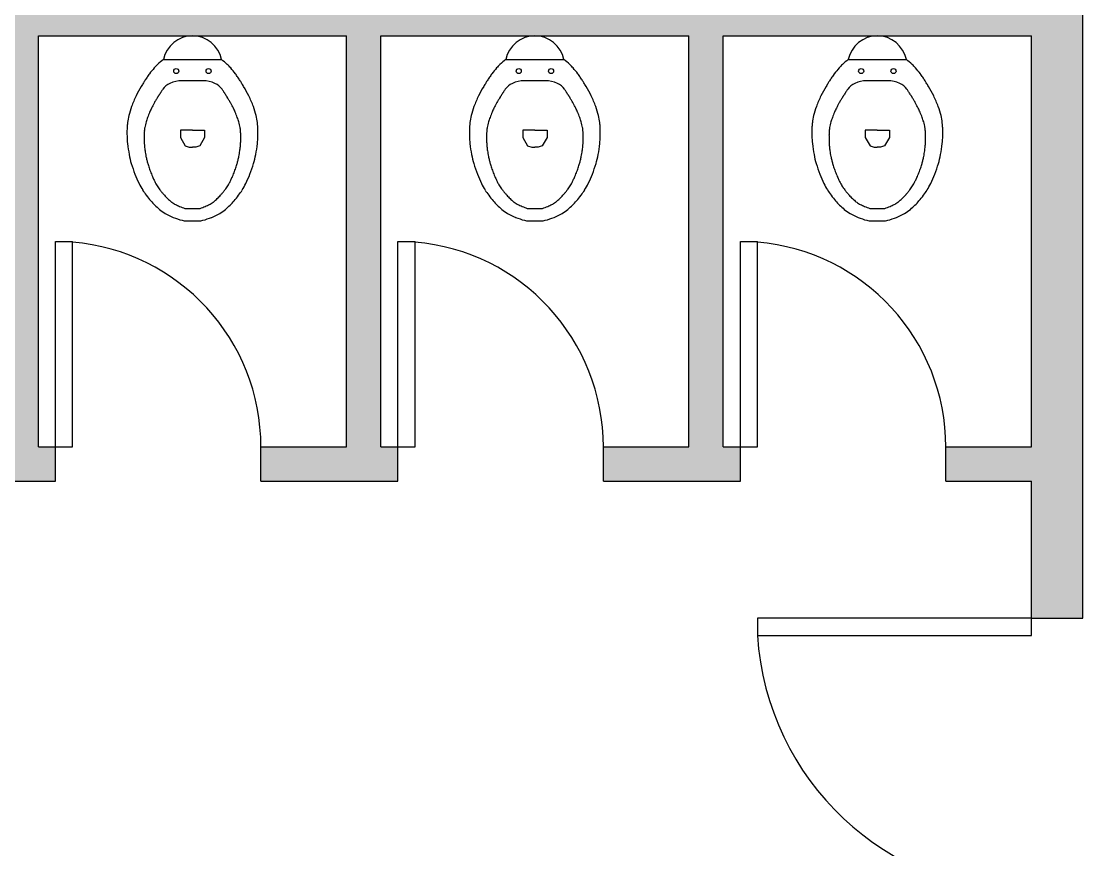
# Model space of a CAD drawing. Header units: metres. Extents: x 95 to 486, y 2972 to 3465.
# Drawn here: x 177.312 to 180.412, y 3032.744 to 3035.162 of the extents above; entities that cross this region are included whole.
import ezdxf

# ---------------------------------------------------------------- set-up
doc = ezdxf.new("R2010")
doc.units = ezdxf.units.M
for name, color, linetype in [('0_MUROS', 7, 'Continuous'), ('0_PUERTAS-VENTANAS', 3, 'Continuous'), ('0_SANITARIOS', 1, 'Continuous')]:
    doc.layers.add(name, color=color, linetype=linetype)

msp = doc.modelspace()

# ---------------------------------------------------------------- hatches: boundary and pattern name
at = {"layer": '0_MUROS'}
msp.add_hatch(color=256, dxfattribs=at).paths.add_polyline_path([(180.4124, 3036.9693), (180.2624, 3036.9693), (180.2624, 3036.5693), (180.0124, 3036.5693), (180.0124, 3036.4693), (180.2624, 3036.4693), (180.2624, 3035.2693), (179.3624, 3035.2693), (179.3624, 3036.4693), (179.4124, 3036.4693), (179.4124, 3036.5693), (179.0124, 3036.5693), (179.0124, 3036.4693), (179.2624, 3036.4693), (179.2624, 3035.2693), (178.3624, 3035.2693), (178.3624, 3036.4693), (178.4124, 3036.4693), (178.4124, 3036.5693), (178.0124, 3036.5693), (178.0124, 3036.4693), (178.2624, 3036.4693), (178.2624, 3035.2693), (177.3624, 3035.2693), (177.3624, 3036.4693), (177.4124, 3036.4693), (177.4124, 3036.5693), (177.0124, 3036.5693), (177.0124, 3036.4693), (177.2624, 3036.4693), (177.2624, 3035.2693), (176.3624, 3035.2693), (176.3624, 3036.4693), (176.4124, 3036.4693), (176.4124, 3036.5693), (176.3624, 3036.5693), (176.3624, 3036.9693), (176.2624, 3036.9693), (176.2624, 3035.2693), (175.3624, 3035.2693), (175.3624, 3036.5693), (175.2624, 3036.5693), (175.2624, 3035.2693), (174.3624, 3035.2693), (174.3624, 3036.5693), (174.2624, 3036.5693), (174.2624, 3035.2693), (170.9124, 3035.2693), (170.9124, 3035.1193), (174.2624, 3035.1193), (174.2624, 3033.8193), (174.3624, 3033.8193), (174.3624, 3035.1193), (175.2624, 3035.1193), (175.2624, 3033.8193), (175.3624, 3033.8193), (175.3624, 3035.1193), (176.2624, 3035.1193), (176.2624, 3033.4193), (176.3624, 3033.4193), (176.3624, 3035.1193), (177.2624, 3035.1193), (177.2624, 3033.9193), (177.0124, 3033.9193), (177.0124, 3033.8193), (177.4124, 3033.8193), (177.4124, 3033.9193), (177.3624, 3033.9193), (177.3624, 3035.1193), (178.2624, 3035.1193), (178.2624, 3033.9193), (178.0124, 3033.9193), (178.0124, 3033.8193), (178.4124, 3033.8193), (178.4124, 3033.9193), (178.3624, 3033.9193), (178.3624, 3035.1193), (179.2624, 3035.1193), (179.2624, 3033.9193), (179.0124, 3033.9193), (179.0124, 3033.8193), (179.4124, 3033.8193), (179.4124, 3033.9193), (179.3624, 3033.9193), (179.3624, 3035.1193), (180.2624, 3035.1193), (180.2624, 3033.9193), (180.0124, 3033.9193), (180.0124, 3033.8193), (180.2624, 3033.8193), (180.2624, 3033.4193), (180.4124, 3033.4193)])

# ---------------------------------------------------------------- linework, layer by layer
for p, q in [((180.4124, 3033.4193), (180.4124, 3036.9693)), ((177.3624, 3033.9193), (177.3624, 3035.1193)), ((177.3624, 3035.1193), (178.2624, 3035.1193)), ((178.2624, 3033.9193), (178.2624, 3035.1193)), ((178.3624, 3033.9193), (178.3624, 3035.1193)), ((178.3624, 3035.1193), (179.2624, 3035.1193)), ((179.2624, 3033.9193), (179.2624, 3035.1193)), ((179.3624, 3033.9193), (179.3624, 3035.1193)), ((179.3624, 3035.1193), (180.2624, 3035.1193)), ((180.2624, 3033.9193), (180.2624, 3035.1193)), ((177.3624, 3033.9193), (177.4124, 3033.9193)), ((177.4124, 3033.8193), (177.4124, 3033.9193)), ((178.0124, 3033.8193), (178.0124, 3033.9193)), ((178.0124, 3033.9193), (178.2624, 3033.9193)), ((178.3624, 3033.9193), (178.4124, 3033.9193)), ((178.4124, 3033.8193), (178.4124, 3033.9193)), ((179.0124, 3033.8193), (179.0124, 3033.9193)), ((179.0124, 3033.9193), (179.2624, 3033.9193)), ((179.3624, 3033.9193), (179.4124, 3033.9193)), ((179.4124, 3033.8193), (179.4124, 3033.9193)), ((180.0124, 3033.8193), (180.0124, 3033.9193)), ((180.0124, 3033.9193), (180.2624, 3033.9193)), ((177.0124, 3033.8193), (177.4124, 3033.8193)), ((178.0124, 3033.8193), (178.4124, 3033.8193)), ((179.0124, 3033.8193), (179.4124, 3033.8193)), ((180.0124, 3033.8193), (180.2624, 3033.8193)), ((180.2624, 3033.4193), (180.2624, 3033.8193)), ((180.2624, 3033.4193), (180.4124, 3033.4193))]:
    msp.add_line(p, q, dxfattribs=at)
at = {"layer": '0_PUERTAS-VENTANAS'}
for p, q in [((177.4124, 3033.9193), (177.4124, 3034.5193)), ((177.4124, 3034.5193), (177.4624, 3034.5193)), ((177.4624, 3033.9193), (177.4624, 3034.5193)), ((178.4124, 3033.9193), (178.4124, 3034.5193)), ((178.4124, 3034.5193), (178.4624, 3034.5193)), ((178.4624, 3033.9193), (178.4624, 3034.5193)), ((179.4124, 3033.9193), (179.4124, 3034.5193)), ((179.4124, 3034.5193), (179.4624, 3034.5193)), ((179.4624, 3033.9193), (179.4624, 3034.5193)), ((177.4124, 3033.9193), (177.4624, 3033.9193)), ((178.4124, 3033.9193), (178.4624, 3033.9193)), ((179.4124, 3033.9193), (179.4624, 3033.9193)), ((180.2624, 3033.4193), (179.4624, 3033.4193)), ((179.4624, 3033.4193), (179.4624, 3033.3693)), ((180.2624, 3033.3693), (180.2624, 3033.4193)), ((179.4624, 3033.3693), (180.2624, 3033.3693))]:
    msp.add_line(p, q, dxfattribs=at)
at = {"layer": '0_PUERTAS-VENTANAS', "color": 5}
for centre, radius, start, end in [((177.4124, 3033.9193), 0.6, 0, 85.2364), ((178.4124, 3033.9193), 0.6, 0, 85.2364), ((179.4124, 3033.9193), 0.6, 0, 85.2364), ((180.2624, 3033.4193), 0.8016, 183.5763, 270)]:
    msp.add_arc(centre, radius, start, end, dxfattribs=at)
at = {"layer": '0_SANITARIOS', "color": 2}
for p, q in [((177.7276, 3035.0499), (177.8971, 3035.0499)), ((178.7276, 3035.0499), (178.8971, 3035.0499)), ((179.7276, 3035.0499), (179.8971, 3035.0499)), ((177.8124, 3034.9882), (177.7814, 3034.9882)), ((177.8434, 3034.9882), (177.8124, 3034.9882)), ((178.8124, 3034.9882), (178.7814, 3034.9882)), ((178.8434, 3034.9882), (178.8124, 3034.9882)), ((179.8124, 3034.9882), (179.7814, 3034.9882)), ((179.8434, 3034.9882), (179.8124, 3034.9882)), ((177.777, 3034.8444), (177.777, 3034.8226)), ((177.8124, 3034.8444), (177.777, 3034.8444)), ((177.8124, 3034.8444), (177.8478, 3034.8444)), ((177.8478, 3034.8444), (177.8478, 3034.8226)), ((178.777, 3034.8444), (178.777, 3034.8226)), ((178.8124, 3034.8444), (178.777, 3034.8444)), ((178.8124, 3034.8444), (178.8478, 3034.8444)), ((178.8478, 3034.8444), (178.8478, 3034.8226)), ((179.777, 3034.8444), (179.777, 3034.8226)), ((179.8124, 3034.8444), (179.777, 3034.8444)), ((179.8124, 3034.8444), (179.8478, 3034.8444)), ((179.8478, 3034.8444), (179.8478, 3034.8226)), ((177.777, 3034.8226), (177.7911, 3034.7981)), ((177.8478, 3034.8226), (177.8337, 3034.7981)), ((178.777, 3034.8226), (178.7911, 3034.7981)), ((178.8478, 3034.8226), (178.8337, 3034.7981)), ((179.777, 3034.8226), (179.7911, 3034.7981)), ((179.8478, 3034.8226), (179.8337, 3034.7981)), ((177.7911, 3034.7981), (177.803, 3034.794)), ((177.803, 3034.794), (177.8124, 3034.794)), ((177.8218, 3034.794), (177.8124, 3034.794)), ((177.8337, 3034.7981), (177.8218, 3034.794)), ((178.7911, 3034.7981), (178.803, 3034.794)), ((178.803, 3034.794), (178.8124, 3034.794)), ((178.8218, 3034.794), (178.8124, 3034.794)), ((178.8337, 3034.7981), (178.8218, 3034.794)), ((179.7911, 3034.7981), (179.803, 3034.794)), ((179.803, 3034.794), (179.8124, 3034.794)), ((179.8218, 3034.794), (179.8124, 3034.794)), ((179.8337, 3034.7981), (179.8218, 3034.794)), ((177.7947, 3034.615), (177.8124, 3034.615)), ((177.8124, 3034.615), (177.83, 3034.615)), ((178.7947, 3034.615), (178.8124, 3034.615)), ((178.8124, 3034.615), (178.83, 3034.615)), ((179.7947, 3034.615), (179.8124, 3034.615)), ((179.8124, 3034.615), (179.83, 3034.615)), ((177.7946, 3034.5793), (177.8124, 3034.5793)), ((177.8124, 3034.5793), (177.8302, 3034.5793)), ((178.7946, 3034.5793), (178.8124, 3034.5793)), ((178.8124, 3034.5793), (178.8302, 3034.5793)), ((179.7946, 3034.5793), (179.8124, 3034.5793)), ((179.8124, 3034.5793), (179.8302, 3034.5793))]:
    msp.add_line(p, q, dxfattribs=at)
for centre in [(177.7652, 3035.0166), (177.8596, 3035.0166), (178.7652, 3035.0166), (178.8596, 3035.0166), (179.7652, 3035.0166), (179.8596, 3035.0166)]:
    msp.add_circle(centre, 0.00738, dxfattribs=at)
for centre, radius, start, end in [((177.8124, 3035.0328), 0.0865, 11.4232, 168.5768), ((178.8124, 3035.0328), 0.0865, 11.4232, 168.5768), ((179.8124, 3035.0328), 0.0865, 11.4232, 168.5768), ((179.4306, 3033.5831), 2.2524, 140.1753, 140.7365), ((177.7775, 3034.9616), 0.1, 132.0739, 140.1753), ((177.8755, 3034.853), 0.2463, 126.914, 132.0739), ((177.7492, 3034.853), 0.2463, 47.9261, 53.086), ((177.8472, 3034.9616), 0.1, 39.8247, 47.9261), ((176.1942, 3033.5831), 2.2524, 39.2635, 39.8247), ((180.4306, 3033.5831), 2.2524, 140.1753, 140.7365), ((178.7775, 3034.9616), 0.1, 132.0739, 140.1753), ((178.8755, 3034.853), 0.2463, 126.914, 132.0739), ((178.7492, 3034.853), 0.2463, 47.9261, 53.086), ((178.8472, 3034.9616), 0.1, 39.8247, 47.9261), ((177.1942, 3033.5831), 2.2524, 39.2635, 39.8247), ((181.4306, 3033.5831), 2.2524, 140.1753, 140.7365), ((179.7775, 3034.9616), 0.1, 132.0739, 140.1753), ((179.8755, 3034.853), 0.2463, 126.914, 132.0739), ((179.7492, 3034.853), 0.2463, 47.9261, 53.086), ((179.8472, 3034.9616), 0.1, 39.8247, 47.9261), ((178.1942, 3033.5831), 2.2524, 39.2635, 39.8247), ((178.202, 3034.6504), 0.6277, 146.6094, 147.7154), ((178.2742, 3034.6028), 0.7141, 145.5725, 146.6094), ((177.7102, 3034.9894), 0.0304, 140.7365, 145.5725), ((177.9146, 3034.9894), 0.0304, 34.4275, 39.2635), ((177.3506, 3034.6028), 0.7141, 33.3906, 34.4275), ((177.4227, 3034.6504), 0.6277, 32.2846, 33.3906), ((179.202, 3034.6504), 0.6277, 146.6094, 147.7154), ((179.2742, 3034.6028), 0.7141, 145.5725, 146.6094), ((178.7102, 3034.9894), 0.0304, 140.7365, 145.5725), ((178.9146, 3034.9894), 0.0304, 34.4275, 39.2635), ((178.3506, 3034.6028), 0.7141, 33.3906, 34.4275), ((178.4227, 3034.6504), 0.6277, 32.2846, 33.3906), ((180.202, 3034.6504), 0.6277, 146.6094, 147.7154), ((180.2742, 3034.6028), 0.7141, 145.5725, 146.6094), ((179.7102, 3034.9894), 0.0304, 140.7365, 145.5725), ((179.9146, 3034.9894), 0.0304, 34.4275, 39.2635), ((179.3506, 3034.6028), 0.7141, 33.3906, 34.4275), ((179.4227, 3034.6504), 0.6277, 32.2846, 33.3906), ((177.9368, 3034.8051), 0.3207, 148.6544, 154.346), ((180.3551, 3033.3321), 3.1523, 148.4313, 148.6544), ((177.93, 3034.8222), 0.306, 147.7154, 148.4313), ((179.4556, 3033.7914), 2.0893, 145.88, 146.1266), ((177.7667, 3034.9357), 0.0493, 114.0695, 145.88), ((177.7814, 3034.9029), 0.0852, 90, 114.0695), ((177.8434, 3034.9029), 0.0852, 65.9305, 90), ((177.858, 3034.9357), 0.0493, 34.12, 65.9305), ((176.1692, 3033.7914), 2.0893, 33.8734, 34.12), ((177.6947, 3034.8222), 0.306, 31.5687, 32.2846), ((175.2696, 3033.3321), 3.1523, 31.3456, 31.5687), ((177.6879, 3034.8051), 0.3207, 25.654, 31.3456), ((178.9368, 3034.8051), 0.3207, 148.6544, 154.346), ((181.3551, 3033.3321), 3.1523, 148.4313, 148.6544), ((178.93, 3034.8222), 0.306, 147.7154, 148.4313), ((180.4556, 3033.7914), 2.0893, 145.88, 146.1266), ((178.7667, 3034.9357), 0.0493, 114.0695, 145.88), ((178.7814, 3034.9029), 0.0852, 90, 114.0695), ((178.8434, 3034.9029), 0.0852, 65.9305, 90), ((178.858, 3034.9357), 0.0493, 34.12, 65.9305), ((177.1692, 3033.7914), 2.0893, 33.8734, 34.12), ((178.6947, 3034.8222), 0.306, 31.5687, 32.2846), ((176.2696, 3033.3321), 3.1523, 31.3456, 31.5687), ((178.6879, 3034.8051), 0.3207, 25.654, 31.3456), ((179.9368, 3034.8051), 0.3207, 148.6544, 154.346), ((182.3551, 3033.3321), 3.1523, 148.4313, 148.6544), ((179.93, 3034.8222), 0.306, 147.7154, 148.4313), ((181.4556, 3033.7914), 2.0893, 145.88, 146.1266), ((179.7667, 3034.9357), 0.0493, 114.0695, 145.88), ((179.7814, 3034.9029), 0.0852, 90, 114.0695), ((179.8434, 3034.9029), 0.0852, 65.9305, 90), ((179.858, 3034.9357), 0.0493, 34.12, 65.9305), ((178.1692, 3033.7914), 2.0893, 33.8734, 34.12), ((179.6947, 3034.8222), 0.306, 31.5687, 32.2846), ((177.2696, 3033.3321), 3.1523, 31.3456, 31.5687), ((179.6879, 3034.8051), 0.3207, 25.654, 31.3456), ((177.9755, 3034.7865), 0.3636, 154.346, 159.6908), ((177.8831, 3034.8236), 0.2078, 148.6519, 151.5002), ((182.0383, 3032.2924), 5.0733, 148.5429, 148.6519), ((177.9836, 3034.7729), 0.32, 148.1088, 148.5429), ((180.9947, 3032.8993), 3.8664, 148.0733, 148.1088), ((178.088, 3034.7105), 0.4417, 147.9685, 148.0733), ((177.7377, 3034.9296), 0.0285, 147.1624, 147.9685), ((194.958, 3023.8159), 20.5236, 147.13236, 147.16238), ((177.8251, 3034.886), 0.1255, 146.1266, 147.1324), ((177.7997, 3034.886), 0.1255, 32.8676, 33.8734), ((160.6667, 3023.8159), 20.5236, 32.83762, 32.86764), ((177.887, 3034.9296), 0.0285, 32.0315, 32.8376), ((177.5367, 3034.7105), 0.4417, 31.9267, 32.0315), ((174.63, 3032.8993), 3.8664, 31.8912, 31.9267), ((177.6411, 3034.7729), 0.32, 31.4571, 31.8912), ((173.5864, 3032.2924), 5.0733, 31.3481, 31.4571), ((177.7416, 3034.8236), 0.2078, 28.4998, 31.3481), ((177.6493, 3034.7865), 0.3636, 20.3092, 25.654), ((178.9755, 3034.7865), 0.3636, 154.346, 159.6908), ((178.8831, 3034.8236), 0.2078, 148.6519, 151.5002), ((183.0383, 3032.2924), 5.0733, 148.5429, 148.6519), ((178.9836, 3034.7729), 0.32, 148.1088, 148.5429), ((181.9947, 3032.8993), 3.8664, 148.0733, 148.1088), ((179.088, 3034.7105), 0.4417, 147.9685, 148.0733), ((178.7377, 3034.9296), 0.0285, 147.1624, 147.9685), ((195.958, 3023.8159), 20.5236, 147.13236, 147.16238), ((178.8251, 3034.886), 0.1255, 146.1266, 147.1324), ((178.7997, 3034.886), 0.1255, 32.8676, 33.8734), ((161.6667, 3023.8159), 20.5236, 32.83762, 32.86764), ((178.887, 3034.9296), 0.0285, 32.0315, 32.8376), ((178.5367, 3034.7105), 0.4417, 31.9267, 32.0315), ((175.63, 3032.8993), 3.8664, 31.8912, 31.9267), ((178.6411, 3034.7729), 0.32, 31.4571, 31.8912), ((174.5864, 3032.2924), 5.0733, 31.3481, 31.4571), ((178.7416, 3034.8236), 0.2078, 28.4998, 31.3481), ((178.6493, 3034.7865), 0.3636, 20.3092, 25.654), ((179.9755, 3034.7865), 0.3636, 154.346, 159.6908), ((179.8831, 3034.8236), 0.2078, 148.6519, 151.5002), ((184.0383, 3032.2924), 5.0733, 148.5429, 148.6519), ((179.9836, 3034.7729), 0.32, 148.1088, 148.5429), ((182.9947, 3032.8993), 3.8664, 148.0733, 148.1088), ((180.088, 3034.7105), 0.4417, 147.9685, 148.0733), ((179.7377, 3034.9296), 0.0285, 147.1624, 147.9685), ((196.958, 3023.8159), 20.5236, 147.13236, 147.16238), ((179.8251, 3034.886), 0.1255, 146.1266, 147.1324), ((179.7997, 3034.886), 0.1255, 32.8676, 33.8734), ((162.6667, 3023.8159), 20.5236, 32.83762, 32.86764), ((179.887, 3034.9296), 0.0285, 32.0315, 32.8376), ((179.5367, 3034.7105), 0.4417, 31.9267, 32.0315), ((176.63, 3032.8993), 3.8664, 31.8912, 31.9267), ((179.6411, 3034.7729), 0.32, 31.4571, 31.8912), ((175.5864, 3032.2924), 5.0733, 31.3481, 31.4571), ((179.7416, 3034.8236), 0.2078, 28.4998, 31.3481), ((179.6493, 3034.7865), 0.3636, 20.3092, 25.654), ((177.8761, 3034.8233), 0.2576, 159.6908, 165.7946), ((177.8671, 3034.8203), 0.1952, 153.2776, 157.0184), ((178.1694, 3034.6681), 0.5336, 151.5002, 153.2776), ((177.4553, 3034.6681), 0.5336, 26.7224, 28.4998), ((177.7576, 3034.8203), 0.1952, 22.9816, 26.7224), ((177.7487, 3034.8233), 0.2576, 14.2054, 20.3092), ((178.8761, 3034.8233), 0.2576, 159.6908, 165.7946), ((178.8671, 3034.8203), 0.1952, 153.2776, 157.0184), ((179.1694, 3034.6681), 0.5336, 151.5002, 153.2776), ((178.4553, 3034.6681), 0.5336, 26.7224, 28.4998), ((178.7576, 3034.8203), 0.1952, 22.9816, 26.7224), ((178.7487, 3034.8233), 0.2576, 14.2054, 20.3092), ((179.8761, 3034.8233), 0.2576, 159.6908, 165.7946), ((179.8671, 3034.8203), 0.1952, 153.2776, 157.0184), ((180.1694, 3034.6681), 0.5336, 151.5002, 153.2776), ((179.4553, 3034.6681), 0.5336, 26.7224, 28.4998), ((179.7576, 3034.8203), 0.1952, 22.9816, 26.7224), ((179.7487, 3034.8233), 0.2576, 14.2054, 20.3092), ((177.7621, 3034.8522), 0.14, 165.7946, 174.0773), ((177.9459, 3034.7844), 0.2817, 159.9032, 162.7427), ((177.9895, 3034.7684), 0.3281, 157.0184, 159.9032), ((177.6353, 3034.7684), 0.3281, 20.0968, 22.9816), ((177.6788, 3034.7844), 0.2817, 17.2573, 20.0968), ((177.8627, 3034.8522), 0.14, 5.9227, 14.2054), ((178.7621, 3034.8522), 0.14, 165.7946, 174.0773), ((178.9459, 3034.7844), 0.2817, 159.9032, 162.7427), ((178.9895, 3034.7684), 0.3281, 157.0184, 159.9032), ((178.6353, 3034.7684), 0.3281, 20.0968, 22.9816), ((178.6788, 3034.7844), 0.2817, 17.2573, 20.0968), ((178.8627, 3034.8522), 0.14, 5.9227, 14.2054), ((179.7621, 3034.8522), 0.14, 165.7946, 174.0773), ((179.9459, 3034.7844), 0.2817, 159.9032, 162.7427), ((179.9895, 3034.7684), 0.3281, 157.0184, 159.9032), ((179.6353, 3034.7684), 0.3281, 20.0968, 22.9816), ((179.6788, 3034.7844), 0.2817, 17.2573, 20.0968), ((179.8627, 3034.8522), 0.14, 5.9227, 14.2054), ((178.4339, 3034.8378), 0.8127, 179.6129, 180.7535), ((177.8079, 3034.842), 0.1867, 177.2328, 179.6129), ((177.7659, 3034.8441), 0.1446, 175.1423, 177.2328), ((178.1768, 3034.8091), 0.557, 174.0773, 175.1423), ((177.8015, 3034.8287), 0.1301, 174.6098, 175.9523), ((178.2382, 3034.7875), 0.5689, 173.9677, 174.6098), ((177.7399, 3034.8401), 0.0678, 169.9359, 173.9677), ((177.8724, 3034.8166), 0.2023, 167.603, 169.9359), ((177.7688, 3034.8394), 0.0962, 162.7427, 167.603), ((177.856, 3034.8394), 0.0962, 12.397, 17.2573), ((177.7523, 3034.8166), 0.2023, 10.0641, 12.397), ((177.8848, 3034.8401), 0.0678, 6.0323, 10.0641), ((177.3865, 3034.7875), 0.5689, 5.3902, 6.0323), ((177.8233, 3034.8287), 0.1301, 4.0477, 5.3902), ((177.4479, 3034.8091), 0.557, 4.8577, 5.9227), ((177.8589, 3034.8441), 0.1446, 2.7672, 4.8577), ((177.8168, 3034.842), 0.1867, 0.3871, 2.7672), ((177.1908, 3034.8378), 0.8127, 359.2465, 0.3871), ((179.4339, 3034.8378), 0.8127, 179.6129, 180.7535), ((178.8079, 3034.842), 0.1867, 177.2328, 179.6129), ((178.7659, 3034.8441), 0.1446, 175.1423, 177.2328), ((179.1768, 3034.8091), 0.557, 174.0773, 175.1423), ((178.8015, 3034.8287), 0.1301, 174.6098, 175.9523), ((179.2382, 3034.7875), 0.5689, 173.9677, 174.6098), ((178.7399, 3034.8401), 0.0678, 169.9359, 173.9677), ((178.8724, 3034.8166), 0.2023, 167.603, 169.9359), ((178.7688, 3034.8394), 0.0962, 162.7427, 167.603), ((178.856, 3034.8394), 0.0962, 12.397, 17.2573), ((178.7523, 3034.8166), 0.2023, 10.0641, 12.397), ((178.8848, 3034.8401), 0.0678, 6.0323, 10.0641), ((178.3865, 3034.7875), 0.5689, 5.3902, 6.0323), ((178.8233, 3034.8287), 0.1301, 4.0477, 5.3902), ((178.4479, 3034.8091), 0.557, 4.8577, 5.9227), ((178.8589, 3034.8441), 0.1446, 2.7672, 4.8577), ((178.8168, 3034.842), 0.1867, 0.3871, 2.7672), ((178.1908, 3034.8378), 0.8127, 359.2465, 0.3871), ((180.4339, 3034.8378), 0.8127, 179.6129, 180.7535), ((179.8079, 3034.842), 0.1867, 177.2328, 179.6129), ((179.7659, 3034.8441), 0.1446, 175.1423, 177.2328), ((180.1768, 3034.8091), 0.557, 174.0773, 175.1423), ((179.8015, 3034.8287), 0.1301, 174.6098, 175.9523), ((180.2382, 3034.7875), 0.5689, 173.9677, 174.6098), ((179.7399, 3034.8401), 0.0678, 169.9359, 173.9677), ((179.8724, 3034.8166), 0.2023, 167.603, 169.9359), ((179.7688, 3034.8394), 0.0962, 162.7427, 167.603), ((179.856, 3034.8394), 0.0962, 12.397, 17.2573), ((179.7523, 3034.8166), 0.2023, 10.0641, 12.397), ((179.8848, 3034.8401), 0.0678, 6.0323, 10.0641), ((179.3865, 3034.7875), 0.5689, 5.3902, 6.0323), ((179.8233, 3034.8287), 0.1301, 4.0477, 5.3902), ((179.4479, 3034.8091), 0.557, 4.8577, 5.9227), ((179.8589, 3034.8441), 0.1446, 2.7672, 4.8577), ((179.8168, 3034.842), 0.1867, 0.3871, 2.7672), ((179.1908, 3034.8378), 0.8127, 359.2465, 0.3871), ((177.8433, 3034.83), 0.222, 180.7535, 186.5487), ((177.8973, 3034.8239), 0.226, 178.7648, 180.1832), ((178.3347, 3034.8253), 0.6634, 180.1832, 181.0112), ((178.4405, 3034.8122), 0.7694, 178.4228, 178.7648), ((177.8051, 3034.8159), 0.1338, 181.0112, 183.6511), ((177.729, 3034.8314), 0.0576, 176.1875, 176.9758), ((177.7143, 3034.8322), 0.043, 176.9758, 178.4228), ((178.3172, 3034.7922), 0.6472, 175.9523, 176.1875), ((178.1143, 3034.8357), 0.4436, 183.6511, 185.1011), ((177.5104, 3034.8357), 0.4436, 354.8989, 356.3489), ((177.3075, 3034.7922), 0.6472, 3.8125, 4.0477), ((177.8196, 3034.8159), 0.1338, 356.3489, 358.9888), ((177.8958, 3034.8314), 0.0576, 3.0242, 3.8125), ((177.9104, 3034.8322), 0.043, 1.5772, 3.0242), ((177.1843, 3034.8122), 0.7694, 1.2352, 1.5772), ((177.2901, 3034.8253), 0.6634, 358.9888, 359.8168), ((177.7275, 3034.8239), 0.226, 359.8168, 1.2352), ((177.7814, 3034.83), 0.222, 353.4513, 359.2465), ((178.8433, 3034.83), 0.222, 180.7535, 186.5487), ((178.8973, 3034.8239), 0.226, 178.7648, 180.1832), ((179.3347, 3034.8253), 0.6634, 180.1832, 181.0112), ((179.4405, 3034.8122), 0.7694, 178.4228, 178.7648), ((178.8051, 3034.8159), 0.1338, 181.0112, 183.6511), ((178.729, 3034.8314), 0.0576, 176.1875, 176.9758), ((178.7143, 3034.8322), 0.043, 176.9758, 178.4228), ((179.3172, 3034.7922), 0.6472, 175.9523, 176.1875), ((179.1143, 3034.8357), 0.4436, 183.6511, 185.1011), ((178.5104, 3034.8357), 0.4436, 354.8989, 356.3489), ((178.3075, 3034.7922), 0.6472, 3.8125, 4.0477), ((178.8196, 3034.8159), 0.1338, 356.3489, 358.9888), ((178.8958, 3034.8314), 0.0576, 3.0242, 3.8125), ((178.9104, 3034.8322), 0.043, 1.5772, 3.0242), ((178.1843, 3034.8122), 0.7694, 1.2352, 1.5772), ((178.2901, 3034.8253), 0.6634, 358.9888, 359.8168), ((178.7275, 3034.8239), 0.226, 359.8168, 1.2352), ((178.7814, 3034.83), 0.222, 353.4513, 359.2465), ((179.8433, 3034.83), 0.222, 180.7535, 186.5487), ((179.8973, 3034.8239), 0.226, 178.7648, 180.1832), ((180.3347, 3034.8253), 0.6634, 180.1832, 181.0112), ((180.4405, 3034.8122), 0.7694, 178.4228, 178.7648), ((179.8051, 3034.8159), 0.1338, 181.0112, 183.6511), ((179.729, 3034.8314), 0.0576, 176.1875, 176.9758), ((179.7143, 3034.8322), 0.043, 176.9758, 178.4228), ((180.3172, 3034.7922), 0.6472, 175.9523, 176.1875), ((180.1143, 3034.8357), 0.4436, 183.6511, 185.1011), ((179.5104, 3034.8357), 0.4436, 354.8989, 356.3489), ((179.3075, 3034.7922), 0.6472, 3.8125, 4.0477), ((179.8196, 3034.8159), 0.1338, 356.3489, 358.9888), ((179.8958, 3034.8314), 0.0576, 3.0242, 3.8125), ((179.9104, 3034.8322), 0.043, 1.5772, 3.0242), ((179.1843, 3034.8122), 0.7694, 1.2352, 1.5772), ((179.2901, 3034.8253), 0.6634, 358.9888, 359.8168), ((179.7275, 3034.8239), 0.226, 359.8168, 1.2352), ((179.7814, 3034.83), 0.222, 353.4513, 359.2465), ((178.0826, 3034.8575), 0.4629, 186.5487, 190.5614), ((177.8832, 3034.815), 0.2116, 185.1011, 188.555), ((178.01, 3034.8341), 0.3399, 188.555, 191.2802), ((177.6147, 3034.8341), 0.3399, 348.7198, 351.445), ((177.7415, 3034.815), 0.2116, 351.445, 354.8989), ((177.5422, 3034.8575), 0.4629, 349.4386, 353.4513), ((179.0826, 3034.8575), 0.4629, 186.5487, 190.5614), ((178.8832, 3034.815), 0.2116, 185.1011, 188.555), ((179.01, 3034.8341), 0.3399, 188.555, 191.2802), ((178.6147, 3034.8341), 0.3399, 348.7198, 351.445), ((178.7415, 3034.815), 0.2116, 351.445, 354.8989), ((178.5422, 3034.8575), 0.4629, 349.4386, 353.4513), ((180.0826, 3034.8575), 0.4629, 186.5487, 190.5614), ((179.8832, 3034.815), 0.2116, 185.1011, 188.555), ((180.01, 3034.8341), 0.3399, 188.555, 191.2802), ((179.6147, 3034.8341), 0.3399, 348.7198, 351.445), ((179.7415, 3034.815), 0.2116, 351.445, 354.8989), ((179.5422, 3034.8575), 0.4629, 349.4386, 353.4513), ((177.8824, 3034.8202), 0.2593, 190.5614, 196.4892), ((178.0022, 3034.8556), 0.3841, 196.4892, 201.3584), ((177.9566, 3034.8235), 0.2854, 191.2802, 193.5253), ((177.922, 3034.8151), 0.2498, 193.5253, 195.925), ((177.9166, 3034.8136), 0.2441, 195.925, 198.9238), ((177.7082, 3034.8136), 0.2441, 341.0762, 344.075), ((177.7027, 3034.8151), 0.2498, 344.075, 346.4747), ((177.6681, 3034.8235), 0.2854, 346.4747, 348.7198), ((177.6226, 3034.8556), 0.3841, 338.6416, 343.5108), ((177.7423, 3034.8202), 0.2593, 343.5108, 349.4386), ((178.8824, 3034.8202), 0.2593, 190.5614, 196.4892), ((179.0022, 3034.8556), 0.3841, 196.4892, 201.3584), ((178.9566, 3034.8235), 0.2854, 191.2802, 193.5253), ((178.922, 3034.8151), 0.2498, 193.5253, 195.925), ((178.9166, 3034.8136), 0.2441, 195.925, 198.9238), ((178.7082, 3034.8136), 0.2441, 341.0762, 344.075), ((178.7027, 3034.8151), 0.2498, 344.075, 346.4747), ((178.6681, 3034.8235), 0.2854, 346.4747, 348.7198), ((178.6226, 3034.8556), 0.3841, 338.6416, 343.5108), ((178.7423, 3034.8202), 0.2593, 343.5108, 349.4386), ((179.8824, 3034.8202), 0.2593, 190.5614, 196.4892), ((180.0022, 3034.8556), 0.3841, 196.4892, 201.3584), ((179.9566, 3034.8235), 0.2854, 191.2802, 193.5253), ((179.922, 3034.8151), 0.2498, 193.5253, 195.925), ((179.9166, 3034.8136), 0.2441, 195.925, 198.9238), ((179.7082, 3034.8136), 0.2441, 341.0762, 344.075), ((179.7027, 3034.8151), 0.2498, 344.075, 346.4747), ((179.6681, 3034.8235), 0.2854, 346.4747, 348.7198), ((179.6226, 3034.8556), 0.3841, 338.6416, 343.5108), ((179.7423, 3034.8202), 0.2593, 343.5108, 349.4386), ((177.9924, 3034.8518), 0.3736, 201.3584, 205.9565), ((178.0308, 3034.8527), 0.3649, 198.9238, 201.3768), ((178.0465, 3034.8589), 0.3818, 201.3768, 203.6575), ((177.5783, 3034.8589), 0.3818, 336.3425, 338.6232), ((177.594, 3034.8527), 0.3649, 338.6232, 341.0762), ((177.6324, 3034.8518), 0.3736, 334.0435, 338.6416), ((178.9924, 3034.8518), 0.3736, 201.3584, 205.9565), ((179.0308, 3034.8527), 0.3649, 198.9238, 201.3768), ((179.0465, 3034.8589), 0.3818, 201.3768, 203.6575), ((178.5783, 3034.8589), 0.3818, 336.3425, 338.6232), ((178.594, 3034.8527), 0.3649, 338.6232, 341.0762), ((178.6324, 3034.8518), 0.3736, 334.0435, 338.6416), ((179.9924, 3034.8518), 0.3736, 201.3584, 205.9565), ((180.0308, 3034.8527), 0.3649, 198.9238, 201.3768), ((180.0465, 3034.8589), 0.3818, 201.3768, 203.6575), ((179.5783, 3034.8589), 0.3818, 336.3425, 338.6232), ((179.594, 3034.8527), 0.3649, 338.6232, 341.0762), ((179.6324, 3034.8518), 0.3736, 334.0435, 338.6416), ((177.8311, 3034.7733), 0.1942, 205.9565, 212.3352), ((177.8727, 3034.7827), 0.192, 203.6575, 206.8734), ((177.9123, 3034.8028), 0.2365, 206.8734, 209.1459), ((177.8105, 3034.746), 0.1199, 209.1459, 212.3377), ((177.8142, 3034.746), 0.1199, 327.6623, 330.8541), ((177.7124, 3034.8028), 0.2365, 330.8541, 333.1266), ((177.752, 3034.7827), 0.192, 333.1266, 336.3425), ((177.7936, 3034.7733), 0.1942, 327.6648, 334.0435), ((178.8311, 3034.7733), 0.1942, 205.9565, 212.3352), ((178.8727, 3034.7827), 0.192, 203.6575, 206.8734), ((178.9123, 3034.8028), 0.2365, 206.8734, 209.1459), ((178.8105, 3034.746), 0.1199, 209.1459, 212.3377), ((178.8142, 3034.746), 0.1199, 327.6623, 330.8541), ((178.7124, 3034.8028), 0.2365, 330.8541, 333.1266), ((178.752, 3034.7827), 0.192, 333.1266, 336.3425), ((178.7936, 3034.7733), 0.1942, 327.6648, 334.0435), ((179.8311, 3034.7733), 0.1942, 205.9565, 212.3352), ((179.8727, 3034.7827), 0.192, 203.6575, 206.8734), ((179.9123, 3034.8028), 0.2365, 206.8734, 209.1459), ((179.8105, 3034.746), 0.1199, 209.1459, 212.3377), ((179.8142, 3034.746), 0.1199, 327.6623, 330.8541), ((179.7124, 3034.8028), 0.2365, 330.8541, 333.1266), ((179.752, 3034.7827), 0.192, 333.1266, 336.3425), ((179.7936, 3034.7733), 0.1942, 327.6648, 334.0435), ((177.8686, 3034.797), 0.2386, 212.3352, 216.785), ((177.9232, 3034.8378), 0.3067, 216.785, 220.7093), ((177.8658, 3034.781), 0.1853, 212.3377, 214.5601), ((177.8776, 3034.7892), 0.1997, 214.5601, 216.7007), ((177.9301, 3034.8283), 0.2651, 216.7007, 218.7472), ((177.8752, 3034.7843), 0.1947, 218.7472, 221.135), ((177.861, 3034.7718), 0.1758, 221.135, 223.056), ((177.7638, 3034.7718), 0.1758, 316.944, 318.865), ((177.7495, 3034.7843), 0.1947, 318.865, 321.2528), ((177.6946, 3034.8283), 0.2651, 321.2528, 323.2993), ((177.7471, 3034.7892), 0.1997, 323.2993, 325.4399), ((177.759, 3034.781), 0.1853, 325.4399, 327.6623), ((177.7016, 3034.8378), 0.3067, 319.2907, 323.215), ((177.7562, 3034.797), 0.2386, 323.215, 327.6648), ((178.8686, 3034.797), 0.2386, 212.3352, 216.785), ((178.9232, 3034.8378), 0.3067, 216.785, 220.7093), ((178.8658, 3034.781), 0.1853, 212.3377, 214.5601), ((178.8776, 3034.7892), 0.1997, 214.5601, 216.7007), ((178.9301, 3034.8283), 0.2651, 216.7007, 218.7472), ((178.8752, 3034.7843), 0.1947, 218.7472, 221.135), ((178.861, 3034.7718), 0.1758, 221.135, 223.056), ((178.7638, 3034.7718), 0.1758, 316.944, 318.865), ((178.7495, 3034.7843), 0.1947, 318.865, 321.2528), ((178.6946, 3034.8283), 0.2651, 321.2528, 323.2993), ((178.7471, 3034.7892), 0.1997, 323.2993, 325.4399), ((178.759, 3034.781), 0.1853, 325.4399, 327.6623), ((178.7016, 3034.8378), 0.3067, 319.2907, 323.215), ((178.7562, 3034.797), 0.2386, 323.215, 327.6648), ((179.8686, 3034.797), 0.2386, 212.3352, 216.785), ((179.9232, 3034.8378), 0.3067, 216.785, 220.7093), ((179.8658, 3034.781), 0.1853, 212.3377, 214.5601), ((179.8776, 3034.7892), 0.1997, 214.5601, 216.7007), ((179.9301, 3034.8283), 0.2651, 216.7007, 218.7472), ((179.8752, 3034.7843), 0.1947, 218.7472, 221.135), ((179.861, 3034.7718), 0.1758, 221.135, 223.056), ((179.7638, 3034.7718), 0.1758, 316.944, 318.865), ((179.7495, 3034.7843), 0.1947, 318.865, 321.2528), ((179.6946, 3034.8283), 0.2651, 321.2528, 323.2993), ((179.7471, 3034.7892), 0.1997, 323.2993, 325.4399), ((179.759, 3034.781), 0.1853, 325.4399, 327.6623), ((179.7016, 3034.8378), 0.3067, 319.2907, 323.215), ((179.7562, 3034.797), 0.2386, 323.215, 327.6648), ((177.8492, 3034.7742), 0.2091, 220.7093, 225.4028), ((177.8695, 3034.7948), 0.2381, 225.4028, 229.8013), ((177.9208, 3034.8277), 0.2577, 223.056, 224.6428), ((177.8332, 3034.7412), 0.1346, 224.6428, 227.602), ((177.8479, 3034.7573), 0.1563, 227.602, 230.3476), ((177.7896, 3034.687), 0.0651, 230.3476, 234.8662), ((177.8177, 3034.7269), 0.1139, 234.8662, 238.2824), ((177.7876, 3034.6782), 0.0567, 238.2824, 243.9529), ((177.9072, 3034.9228), 0.3289, 243.9529, 246.3058), ((177.8478, 3034.7875), 0.1811, 246.3058, 251.47), ((177.777, 3034.7875), 0.1811, 288.53, 293.6942), ((177.7176, 3034.9228), 0.3289, 293.6942, 296.0471), ((177.8371, 3034.6782), 0.0567, 296.0471, 301.7176), ((177.807, 3034.7269), 0.1139, 301.7176, 305.1338), ((177.8351, 3034.687), 0.0651, 305.1338, 309.6524), ((177.7769, 3034.7573), 0.1563, 309.6524, 312.398), ((177.7916, 3034.7412), 0.1346, 312.398, 315.3572), ((177.7039, 3034.8277), 0.2577, 315.3572, 316.944), ((177.7552, 3034.7948), 0.2381, 310.1987, 314.5972), ((177.7756, 3034.7742), 0.2091, 314.5972, 319.2907), ((178.8492, 3034.7742), 0.2091, 220.7093, 225.4028), ((178.8695, 3034.7948), 0.2381, 225.4028, 229.8013), ((178.9208, 3034.8277), 0.2577, 223.056, 224.6428), ((178.8332, 3034.7412), 0.1346, 224.6428, 227.602), ((178.8479, 3034.7573), 0.1563, 227.602, 230.3476), ((178.7896, 3034.687), 0.0651, 230.3476, 234.8662), ((178.8177, 3034.7269), 0.1139, 234.8662, 238.2824), ((178.7876, 3034.6782), 0.0567, 238.2824, 243.9529), ((178.9072, 3034.9228), 0.3289, 243.9529, 246.3058), ((178.8478, 3034.7875), 0.1811, 246.3058, 251.47), ((178.777, 3034.7875), 0.1811, 288.53, 293.6942), ((178.7176, 3034.9228), 0.3289, 293.6942, 296.0471), ((178.8371, 3034.6782), 0.0567, 296.0471, 301.7176), ((178.807, 3034.7269), 0.1139, 301.7176, 305.1338), ((178.8351, 3034.687), 0.0651, 305.1338, 309.6524), ((178.7769, 3034.7573), 0.1563, 309.6524, 312.398), ((178.7916, 3034.7412), 0.1346, 312.398, 315.3572), ((178.7039, 3034.8277), 0.2577, 315.3572, 316.944), ((178.7552, 3034.7948), 0.2381, 310.1987, 314.5972), ((178.7756, 3034.7742), 0.2091, 314.5972, 319.2907), ((179.8492, 3034.7742), 0.2091, 220.7093, 225.4028), ((179.8695, 3034.7948), 0.2381, 225.4028, 229.8013), ((179.9208, 3034.8277), 0.2577, 223.056, 224.6428), ((179.8332, 3034.7412), 0.1346, 224.6428, 227.602), ((179.8479, 3034.7573), 0.1563, 227.602, 230.3476), ((179.7896, 3034.687), 0.0651, 230.3476, 234.8662), ((179.8177, 3034.7269), 0.1139, 234.8662, 238.2824), ((179.7876, 3034.6782), 0.0567, 238.2824, 243.9529), ((179.9072, 3034.9228), 0.3289, 243.9529, 246.3058), ((179.8478, 3034.7875), 0.1811, 246.3058, 251.47), ((179.777, 3034.7875), 0.1811, 288.53, 293.6942), ((179.7176, 3034.9228), 0.3289, 293.6942, 296.0471), ((179.8371, 3034.6782), 0.0567, 296.0471, 301.7176), ((179.807, 3034.7269), 0.1139, 301.7176, 305.1338), ((179.8351, 3034.687), 0.0651, 305.1338, 309.6524), ((179.7769, 3034.7573), 0.1563, 309.6524, 312.398), ((179.7916, 3034.7412), 0.1346, 312.398, 315.3572), ((179.7039, 3034.8277), 0.2577, 315.3572, 316.944), ((179.7552, 3034.7948), 0.2381, 310.1987, 314.5972), ((179.7756, 3034.7742), 0.2091, 314.5972, 319.2907), ((177.7917, 3034.7027), 0.1175, 229.8013, 239.9311), ((177.8261, 3034.7621), 0.1862, 239.9311, 247.9748), ((177.7947, 3034.6292), 0.0142, 251.47, 270), ((177.83, 3034.6292), 0.0142, 270, 288.53), ((177.7987, 3034.7621), 0.1862, 292.0252, 300.0689), ((177.8331, 3034.7027), 0.1175, 300.0689, 310.1987), ((178.7917, 3034.7027), 0.1175, 229.8013, 239.9311), ((178.8261, 3034.7621), 0.1862, 239.9311, 247.9748), ((178.7947, 3034.6292), 0.0142, 251.47, 270), ((178.83, 3034.6292), 0.0142, 270, 288.53), ((178.7987, 3034.7621), 0.1862, 292.0252, 300.0689), ((178.8331, 3034.7027), 0.1175, 300.0689, 310.1987), ((179.7917, 3034.7027), 0.1175, 229.8013, 239.9311), ((179.8261, 3034.7621), 0.1862, 239.9311, 247.9748), ((179.7947, 3034.6292), 0.0142, 251.47, 270), ((179.83, 3034.6292), 0.0142, 270, 288.53), ((179.7987, 3034.7621), 0.1862, 292.0252, 300.0689), ((179.8331, 3034.7027), 0.1175, 300.0689, 310.1987), ((177.839, 3034.7941), 0.2207, 247.9748, 255.0137), ((177.7946, 3034.6282), 0.0489, 255.0137, 270), ((177.8302, 3034.6282), 0.0489, 270, 284.9863), ((177.7857, 3034.7941), 0.2207, 284.9863, 292.0252), ((178.839, 3034.7941), 0.2207, 247.9748, 255.0137), ((178.7946, 3034.6282), 0.0489, 255.0137, 270), ((178.8302, 3034.6282), 0.0489, 270, 284.9863), ((178.7857, 3034.7941), 0.2207, 284.9863, 292.0252), ((179.839, 3034.7941), 0.2207, 247.9748, 255.0137), ((179.7946, 3034.6282), 0.0489, 255.0137, 270), ((179.8302, 3034.6282), 0.0489, 270, 284.9863), ((179.7857, 3034.7941), 0.2207, 284.9863, 292.0252)]:
    msp.add_arc(centre, radius, start, end, dxfattribs=at)

doc.saveas('drawing.dxf')
